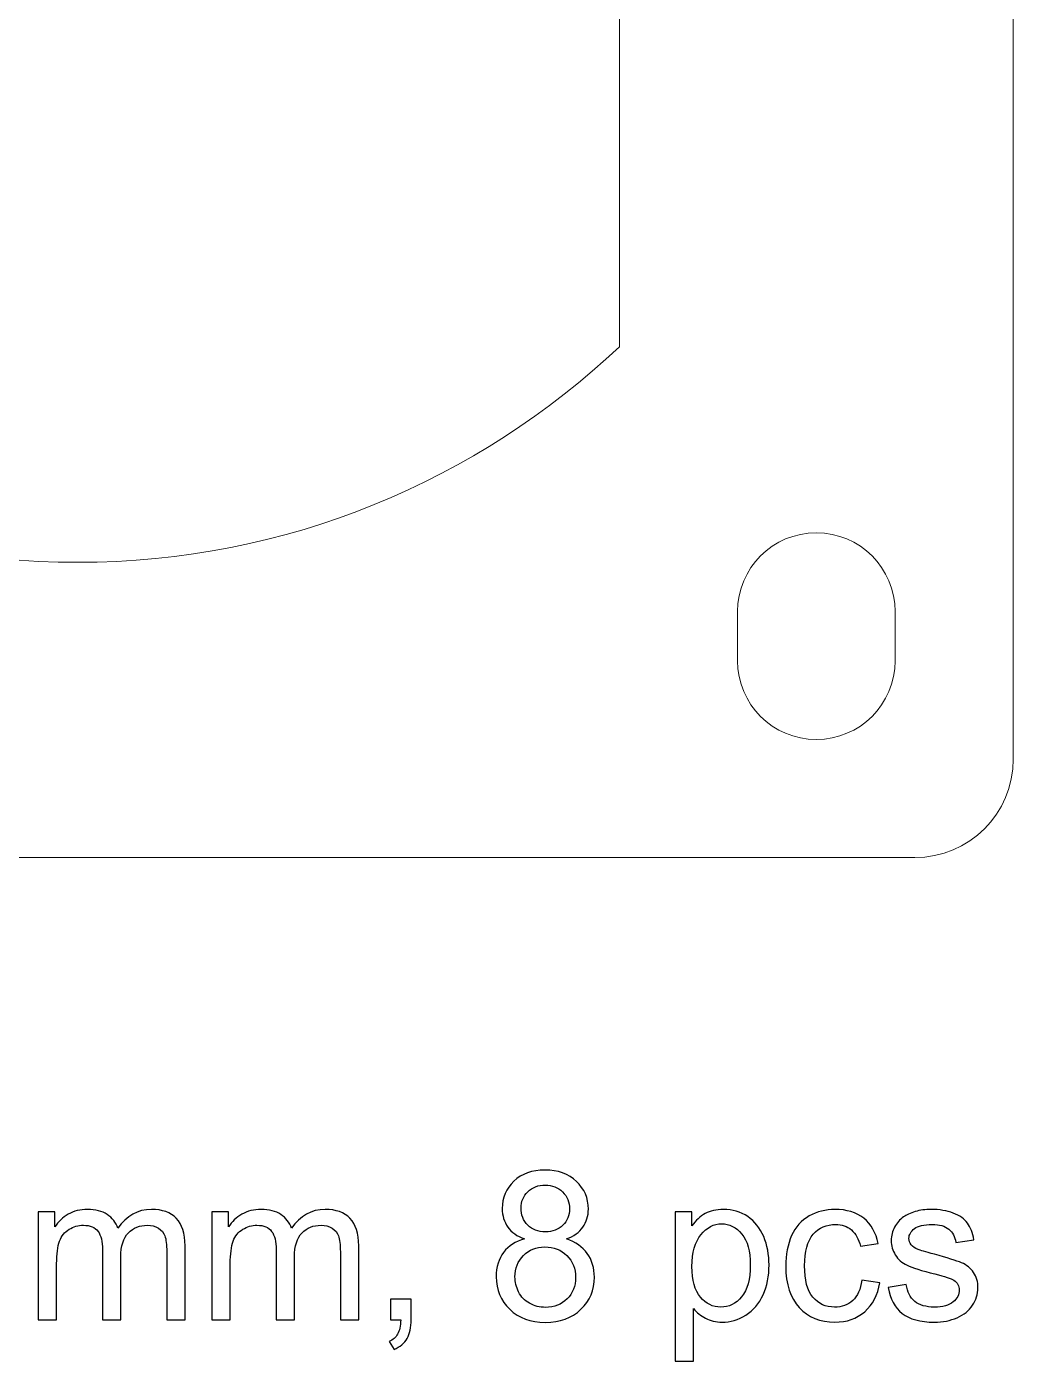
# Model space of a CAD drawing. Header units: millimetres. Extents: x -182 to 182, y -145 to 145.
# Drawn here: x -163.72 to -143.69, y 90.89 to 118.01 of the extents above; entities that cross this region are included whole.
import ezdxf

# ---------------------------------------------------------------- set-up
doc = ezdxf.new("R2010")
doc.units = ezdxf.units.MM
doc.header["$MEASUREMENT"] = 0
doc.layers.add('layer 1', color=7, linetype='Continuous')

msp = doc.modelspace()

# ---------------------------------------------------------------- linework, layer by layer
at = {"layer": 'layer 1', "color": 7, "lineweight": 9}
for points, knots in [([(-179.6871, 145.1224), (-179.6871, 145.1224), (-145.6871, 145.1224), (-145.6871, 145.1224), (-145.6871, 145.1224), (-144.5871, 145.1224), (-143.6871, 144.2224), (-143.6871, 143.1224), (-143.6871, 143.1224), (-143.6871, 143.1224), (-143.6871, 103.1224), (-143.6871, 103.1224), (-143.6871, 103.1224), (-143.6871, 102.0224), (-144.5871, 101.1224), (-145.6871, 101.1224), (-145.6871, 101.1224), (-145.6871, 101.1224), (-179.6871, 101.1224), (-179.6871, 101.1224), (-179.6871, 101.1224), (-180.7871, 101.1224), (-181.6871, 102.0224), (-181.6871, 103.1224), (-181.6871, 103.1224), (-181.6871, 103.1224), (-181.6871, 143.1224), (-181.6871, 143.1224), (-181.6871, 143.1224), (-181.6871, 144.2224), (-180.7871, 145.1224), (-179.6871, 145.1224)], [0, 0, 0, 0, 0.1111111, 0.1111111, 0.1111111, 0.1111111, 0.2222222, 0.2222222, 0.2222222, 0.2222222, 0.3333333, 0.3333333, 0.3333333, 0.3333333, 0.4444444, 0.4444444, 0.4444444, 0.4444444, 0.5555556, 0.5555556, 0.5555556, 0.5555556, 0.6666667, 0.6666667, 0.6666667, 0.6666667, 0.7777778, 0.7777778, 0.7777778, 0.7777778, 1, 1, 1, 1]), ([(-162.6871, 139.1224), (-158.4261, 139.1224), (-154.5545, 137.4563), (-151.6871, 134.7406), (-151.6871, 134.7406), (-151.6871, 134.7406), (-151.6871, 111.5042), (-151.6871, 111.5042), (-151.6871, 111.5042), (-154.5545, 108.7885), (-158.4261, 107.1224), (-162.6871, 107.1224), (-162.6871, 107.1224), (-166.9481, 107.1224), (-170.8197, 108.7885), (-173.6871, 111.5042), (-173.6871, 111.5042), (-173.6871, 111.5042), (-173.6871, 134.7406), (-173.6871, 134.7406), (-173.6871, 134.7406), (-170.8197, 137.4563), (-166.9481, 139.1224), (-162.6871, 139.1224)], [0, 0, 0, 0, 0.1428571, 0.1428571, 0.1428571, 0.1428571, 0.2857143, 0.2857143, 0.2857143, 0.2857143, 0.4285714, 0.4285714, 0.4285714, 0.4285714, 0.5714286, 0.5714286, 0.5714286, 0.5714286, 0.7142857, 0.7142857, 0.7142857, 0.7142857, 1, 1, 1, 1]), ([(-147.6871, 107.7224), (-146.8035, 107.7224), (-146.0871, 107.006), (-146.0871, 106.1224), (-146.0871, 106.1224), (-146.0871, 106.1224), (-146.0871, 106.1142), (-146.0871, 106.1142), (-146.0871, 106.1142), (-146.0871, 106.1142), (-146.0871, 105.1306), (-146.0871, 105.1306), (-146.0871, 105.1306), (-146.0871, 105.1306), (-146.0871, 105.1224), (-146.0871, 105.1224), (-146.0871, 105.1224), (-146.0871, 104.2388), (-146.8035, 103.5224), (-147.6871, 103.5224), (-147.6871, 103.5224), (-148.5707, 103.5224), (-149.2871, 104.2388), (-149.2871, 105.1224), (-149.2871, 105.1224), (-149.2871, 105.1224), (-149.2871, 105.1306), (-149.2871, 105.1306), (-149.2871, 105.1306), (-149.2871, 105.1306), (-149.2871, 106.1142), (-149.2871, 106.1142), (-149.2871, 106.1142), (-149.2871, 106.1142), (-149.2871, 106.1224), (-149.2871, 106.1224), (-149.2871, 106.1224), (-149.2871, 107.006), (-148.5707, 107.7224), (-147.6871, 107.7224)], [0, 0, 0, 0, 0.0909091, 0.0909091, 0.0909091, 0.0909091, 0.1818182, 0.1818182, 0.1818182, 0.1818182, 0.2727273, 0.2727273, 0.2727273, 0.2727273, 0.3636364, 0.3636364, 0.3636364, 0.3636364, 0.4545455, 0.4545455, 0.4545455, 0.4545455, 0.5454545, 0.5454545, 0.5454545, 0.5454545, 0.6363636, 0.6363636, 0.6363636, 0.6363636, 0.7272727, 0.7272727, 0.7272727, 0.7272727, 0.8181818, 0.8181818, 0.8181818, 0.8181818, 1, 1, 1, 1])]:
    msp.add_open_spline(points, degree=3, knots=knots, dxfattribs=at)
at = {"layer": 'layer 1', "color": 242}
for points, knots in [([(-153.6103, 93.3743), (-153.7648, 93.4308), (-153.8791, 93.5119), (-153.9539, 93.6163), (-153.9539, 93.6163), (-154.028, 93.7215), (-154.0654, 93.847), (-154.0654, 93.9931), (-154.0654, 93.9931), (-154.0654, 94.2139), (-153.9863, 94.3988), (-153.8283, 94.5491), (-153.8283, 94.5491), (-153.6696, 94.6993), (-153.4593, 94.7748), (-153.1961, 94.7748), (-153.1961, 94.7748), (-152.9323, 94.7748), (-152.7192, 94.6979), (-152.5583, 94.5441), (-152.5583, 94.5441), (-152.3974, 94.3903), (-152.317, 94.2033), (-152.317, 93.9825), (-152.317, 93.9825), (-152.317, 93.8421), (-152.3537, 93.7193), (-152.4271, 93.6156), (-152.4271, 93.6156), (-152.5005, 93.5112), (-152.6119, 93.4308), (-152.7622, 93.3743), (-152.7622, 93.3743), (-152.5767, 93.3136), (-152.4363, 93.2163), (-152.3396, 93.0808), (-152.3396, 93.0808), (-152.2429, 92.9461), (-152.1943, 92.7852), (-152.1943, 92.5975), (-152.1943, 92.5975), (-152.1943, 92.3386), (-152.286, 92.1213), (-152.4687, 91.9449), (-152.4687, 91.9449), (-152.6522, 91.7685), (-152.8927, 91.6803), (-153.1912, 91.6803), (-153.1912, 91.6803), (-153.4896, 91.6803), (-153.7302, 91.7685), (-153.9137, 91.9456), (-153.9137, 91.9456), (-154.0964, 92.1227), (-154.1881, 92.3435), (-154.1881, 92.6081), (-154.1881, 92.6081), (-154.1881, 92.8049), (-154.138, 92.97), (-154.0379, 93.1027), (-154.0379, 93.1027), (-153.9377, 93.236), (-153.7951, 93.3263), (-153.6103, 93.3743)], [0, 0, 0, 0, 0.0588235, 0.0588235, 0.0588235, 0.0588235, 0.1176471, 0.1176471, 0.1176471, 0.1176471, 0.1764706, 0.1764706, 0.1764706, 0.1764706, 0.2352941, 0.2352941, 0.2352941, 0.2352941, 0.2941176, 0.2941176, 0.2941176, 0.2941176, 0.3529412, 0.3529412, 0.3529412, 0.3529412, 0.4117647, 0.4117647, 0.4117647, 0.4117647, 0.4705882, 0.4705882, 0.4705882, 0.4705882, 0.5294118, 0.5294118, 0.5294118, 0.5294118, 0.5882353, 0.5882353, 0.5882353, 0.5882353, 0.6470588, 0.6470588, 0.6470588, 0.6470588, 0.7058824, 0.7058824, 0.7058824, 0.7058824, 0.7647059, 0.7647059, 0.7647059, 0.7647059, 0.8235294, 0.8235294, 0.8235294, 0.8235294, 0.8823529, 0.8823529, 0.8823529, 0.8823529, 1, 1, 1, 1]), ([(-153.6844, 94.0065), (-153.6844, 93.8626), (-153.6385, 93.7454), (-153.5475, 93.6544), (-153.5475, 93.6544), (-153.4558, 93.5634), (-153.3358, 93.5176), (-153.187, 93.5176), (-153.187, 93.5176), (-153.0423, 93.5176), (-152.9252, 93.5627), (-152.8342, 93.653), (-152.8342, 93.653), (-152.7432, 93.7433), (-152.698, 93.8541), (-152.698, 93.9853), (-152.698, 93.9853), (-152.698, 94.1222), (-152.7446, 94.2372), (-152.8384, 94.3303), (-152.8384, 94.3303), (-152.9316, 94.4235), (-153.0494, 94.47), (-153.1912, 94.47), (-153.1912, 94.47), (-153.3344, 94.47), (-153.4522, 94.4242), (-153.5454, 94.3332), (-153.5454, 94.3332), (-153.6378, 94.2422), (-153.6844, 94.1335), (-153.6844, 94.0065)], [0, 0, 0, 0, 0.1111111, 0.1111111, 0.1111111, 0.1111111, 0.2222222, 0.2222222, 0.2222222, 0.2222222, 0.3333333, 0.3333333, 0.3333333, 0.3333333, 0.4444444, 0.4444444, 0.4444444, 0.4444444, 0.5555556, 0.5555556, 0.5555556, 0.5555556, 0.6666667, 0.6666667, 0.6666667, 0.6666667, 0.7777778, 0.7777778, 0.7777778, 0.7777778, 1, 1, 1, 1]), ([(-163.4873, 91.7311), (-163.4873, 91.7311), (-163.4873, 93.9282), (-163.4873, 93.9282), (-163.4873, 93.9282), (-163.4873, 93.9282), (-163.1529, 93.9282), (-163.1529, 93.9282), (-163.1529, 93.9282), (-163.1529, 93.9282), (-163.1529, 93.6177), (-163.1529, 93.6177), (-163.1529, 93.6177), (-163.0844, 93.725), (-162.9927, 93.8118), (-162.8784, 93.8767), (-162.8784, 93.8767), (-162.7641, 93.9423), (-162.6343, 93.9747), (-162.4882, 93.9747), (-162.4882, 93.9747), (-162.326, 93.9747), (-162.1926, 93.9409), (-162.0889, 93.8739), (-162.0889, 93.8739), (-161.9852, 93.8061), (-161.9118, 93.7123), (-161.8695, 93.5909), (-161.8695, 93.5909), (-161.6945, 93.847), (-161.468, 93.9747), (-161.1886, 93.9747), (-161.1886, 93.9747), (-160.9699, 93.9747), (-160.8013, 93.9148), (-160.6842, 93.7941), (-160.6842, 93.7941), (-160.5663, 93.6735), (-160.5071, 93.4879), (-160.5071, 93.2374), (-160.5071, 93.2374), (-160.5071, 93.2374), (-160.5071, 91.7311), (-160.5071, 91.7311), (-160.5071, 91.7311), (-160.5071, 91.7311), (-160.8796, 91.7311), (-160.8796, 91.7311), (-160.8796, 91.7311), (-160.8796, 91.7311), (-160.8796, 93.114), (-160.8796, 93.114), (-160.8796, 93.114), (-160.8796, 93.2621), (-160.8923, 93.3694), (-160.9163, 93.435), (-160.9163, 93.435), (-160.9403, 93.5006), (-160.984, 93.5528), (-161.0482, 93.593), (-161.0482, 93.593), (-161.1117, 93.6333), (-161.1865, 93.653), (-161.2719, 93.653), (-161.2719, 93.653), (-161.4271, 93.653), (-161.5555, 93.6015), (-161.6578, 93.4992), (-161.6578, 93.4992), (-161.7601, 93.3962), (-161.8109, 93.2318), (-161.8109, 93.006), (-161.8109, 93.006), (-161.8109, 93.006), (-161.8109, 91.7311), (-161.8109, 91.7311), (-161.8109, 91.7311), (-161.8109, 91.7311), (-162.1834, 91.7311), (-162.1834, 91.7311), (-162.1834, 91.7311), (-162.1834, 91.7311), (-162.1834, 93.157), (-162.1834, 93.157), (-162.1834, 93.157), (-162.1834, 93.3221), (-162.2138, 93.4463), (-162.2745, 93.5288), (-162.2745, 93.5288), (-162.3351, 93.6114), (-162.4346, 93.653), (-162.5722, 93.653), (-162.5722, 93.653), (-162.6766, 93.653), (-162.7733, 93.6255), (-162.8622, 93.5705), (-162.8622, 93.5705), (-162.9511, 93.5154), (-163.0153, 93.435), (-163.0555, 93.3285), (-163.0555, 93.3285), (-163.095, 93.2226), (-163.1148, 93.0695), (-163.1148, 92.8699), (-163.1148, 92.8699), (-163.1148, 92.8699), (-163.1148, 91.7311), (-163.1148, 91.7311), (-163.1148, 91.7311), (-163.1148, 91.7311), (-163.4873, 91.7311), (-163.4873, 91.7311)], [0, 0, 0, 0, 0.0344828, 0.0344828, 0.0344828, 0.0344828, 0.0689655, 0.0689655, 0.0689655, 0.0689655, 0.1034483, 0.1034483, 0.1034483, 0.1034483, 0.137931, 0.137931, 0.137931, 0.137931, 0.1724138, 0.1724138, 0.1724138, 0.1724138, 0.2068966, 0.2068966, 0.2068966, 0.2068966, 0.2413793, 0.2413793, 0.2413793, 0.2413793, 0.2758621, 0.2758621, 0.2758621, 0.2758621, 0.3103448, 0.3103448, 0.3103448, 0.3103448, 0.3448276, 0.3448276, 0.3448276, 0.3448276, 0.3793103, 0.3793103, 0.3793103, 0.3793103, 0.4137931, 0.4137931, 0.4137931, 0.4137931, 0.4482759, 0.4482759, 0.4482759, 0.4482759, 0.4827586, 0.4827586, 0.4827586, 0.4827586, 0.5172414, 0.5172414, 0.5172414, 0.5172414, 0.5517241, 0.5517241, 0.5517241, 0.5517241, 0.5862069, 0.5862069, 0.5862069, 0.5862069, 0.6206897, 0.6206897, 0.6206897, 0.6206897, 0.6551724, 0.6551724, 0.6551724, 0.6551724, 0.6896552, 0.6896552, 0.6896552, 0.6896552, 0.7241379, 0.7241379, 0.7241379, 0.7241379, 0.7586207, 0.7586207, 0.7586207, 0.7586207, 0.7931034, 0.7931034, 0.7931034, 0.7931034, 0.8275862, 0.8275862, 0.8275862, 0.8275862, 0.862069, 0.862069, 0.862069, 0.862069, 0.8965517, 0.8965517, 0.8965517, 0.8965517, 0.9310345, 0.9310345, 0.9310345, 0.9310345, 1, 1, 1, 1]), ([(-159.961, 91.7311), (-159.961, 91.7311), (-159.961, 93.9282), (-159.961, 93.9282), (-159.961, 93.9282), (-159.961, 93.9282), (-159.6266, 93.9282), (-159.6266, 93.9282), (-159.6266, 93.9282), (-159.6266, 93.9282), (-159.6266, 93.6177), (-159.6266, 93.6177), (-159.6266, 93.6177), (-159.5581, 93.725), (-159.4664, 93.8118), (-159.3521, 93.8767), (-159.3521, 93.8767), (-159.2378, 93.9423), (-159.108, 93.9747), (-158.9619, 93.9747), (-158.9619, 93.9747), (-158.7997, 93.9747), (-158.6663, 93.9409), (-158.5626, 93.8739), (-158.5626, 93.8739), (-158.4589, 93.8061), (-158.3855, 93.7123), (-158.3432, 93.5909), (-158.3432, 93.5909), (-158.1682, 93.847), (-157.9417, 93.9747), (-157.6623, 93.9747), (-157.6623, 93.9747), (-157.4436, 93.9747), (-157.275, 93.9148), (-157.1579, 93.7941), (-157.1579, 93.7941), (-157.04, 93.6735), (-156.9808, 93.4879), (-156.9808, 93.2374), (-156.9808, 93.2374), (-156.9808, 93.2374), (-156.9808, 91.7311), (-156.9808, 91.7311), (-156.9808, 91.7311), (-156.9808, 91.7311), (-157.3533, 91.7311), (-157.3533, 91.7311), (-157.3533, 91.7311), (-157.3533, 91.7311), (-157.3533, 93.114), (-157.3533, 93.114), (-157.3533, 93.114), (-157.3533, 93.2621), (-157.366, 93.3694), (-157.39, 93.435), (-157.39, 93.435), (-157.414, 93.5006), (-157.4577, 93.5528), (-157.5219, 93.593), (-157.5219, 93.593), (-157.5854, 93.6333), (-157.6602, 93.653), (-157.7456, 93.653), (-157.7456, 93.653), (-157.9008, 93.653), (-158.0292, 93.6015), (-158.1315, 93.4992), (-158.1315, 93.4992), (-158.2338, 93.3962), (-158.2846, 93.2318), (-158.2846, 93.006), (-158.2846, 93.006), (-158.2846, 93.006), (-158.2846, 91.7311), (-158.2846, 91.7311), (-158.2846, 91.7311), (-158.2846, 91.7311), (-158.6571, 91.7311), (-158.6571, 91.7311), (-158.6571, 91.7311), (-158.6571, 91.7311), (-158.6571, 93.157), (-158.6571, 93.157), (-158.6571, 93.157), (-158.6571, 93.3221), (-158.6875, 93.4463), (-158.7482, 93.5288), (-158.7482, 93.5288), (-158.8088, 93.6114), (-158.9083, 93.653), (-159.0459, 93.653), (-159.0459, 93.653), (-159.1503, 93.653), (-159.247, 93.6255), (-159.3359, 93.5705), (-159.3359, 93.5705), (-159.4248, 93.5154), (-159.489, 93.435), (-159.5292, 93.3285), (-159.5292, 93.3285), (-159.5687, 93.2226), (-159.5885, 93.0695), (-159.5885, 92.8699), (-159.5885, 92.8699), (-159.5885, 92.8699), (-159.5885, 91.7311), (-159.5885, 91.7311), (-159.5885, 91.7311), (-159.5885, 91.7311), (-159.961, 91.7311), (-159.961, 91.7311)], [0, 0, 0, 0, 0.0344828, 0.0344828, 0.0344828, 0.0344828, 0.0689655, 0.0689655, 0.0689655, 0.0689655, 0.1034483, 0.1034483, 0.1034483, 0.1034483, 0.137931, 0.137931, 0.137931, 0.137931, 0.1724138, 0.1724138, 0.1724138, 0.1724138, 0.2068966, 0.2068966, 0.2068966, 0.2068966, 0.2413793, 0.2413793, 0.2413793, 0.2413793, 0.2758621, 0.2758621, 0.2758621, 0.2758621, 0.3103448, 0.3103448, 0.3103448, 0.3103448, 0.3448276, 0.3448276, 0.3448276, 0.3448276, 0.3793103, 0.3793103, 0.3793103, 0.3793103, 0.4137931, 0.4137931, 0.4137931, 0.4137931, 0.4482759, 0.4482759, 0.4482759, 0.4482759, 0.4827586, 0.4827586, 0.4827586, 0.4827586, 0.5172414, 0.5172414, 0.5172414, 0.5172414, 0.5517241, 0.5517241, 0.5517241, 0.5517241, 0.5862069, 0.5862069, 0.5862069, 0.5862069, 0.6206897, 0.6206897, 0.6206897, 0.6206897, 0.6551724, 0.6551724, 0.6551724, 0.6551724, 0.6896552, 0.6896552, 0.6896552, 0.6896552, 0.7241379, 0.7241379, 0.7241379, 0.7241379, 0.7586207, 0.7586207, 0.7586207, 0.7586207, 0.7931034, 0.7931034, 0.7931034, 0.7931034, 0.8275862, 0.8275862, 0.8275862, 0.8275862, 0.862069, 0.862069, 0.862069, 0.862069, 0.8965517, 0.8965517, 0.8965517, 0.8965517, 0.9310345, 0.9310345, 0.9310345, 0.9310345, 1, 1, 1, 1]), ([(-150.5517, 90.8887), (-150.5517, 90.8887), (-150.5517, 93.9282), (-150.5517, 93.9282), (-150.5517, 93.9282), (-150.5517, 93.9282), (-150.213, 93.9282), (-150.213, 93.9282), (-150.213, 93.9282), (-150.213, 93.9282), (-150.213, 93.6396), (-150.213, 93.6396), (-150.213, 93.6396), (-150.1333, 93.7511), (-150.043, 93.8351), (-149.9421, 93.8908), (-149.9421, 93.8908), (-149.8419, 93.9465), (-149.7199, 93.9747), (-149.5766, 93.9747), (-149.5766, 93.9747), (-149.389, 93.9747), (-149.2239, 93.9268), (-149.0806, 93.8301), (-149.0806, 93.8301), (-148.9374, 93.7342), (-148.8295, 93.598), (-148.7561, 93.423), (-148.7561, 93.423), (-148.6834, 93.2473), (-148.6467, 93.0554), (-148.6467, 92.8459), (-148.6467, 92.8459), (-148.6467, 92.6222), (-148.6869, 92.4204), (-148.7674, 92.2405), (-148.7674, 92.2405), (-148.8478, 92.0613), (-148.9649, 91.9237), (-149.1187, 91.8278), (-149.1187, 91.8278), (-149.2718, 91.7325), (-149.4334, 91.6845), (-149.6027, 91.6845), (-149.6027, 91.6845), (-149.7269, 91.6845), (-149.8384, 91.7106), (-149.9365, 91.7628), (-149.9365, 91.7628), (-150.0352, 91.8151), (-150.1157, 91.8807), (-150.1792, 91.9604), (-150.1792, 91.9604), (-150.1792, 91.9604), (-150.1792, 90.8887), (-150.1792, 90.8887), (-150.1792, 90.8887), (-150.1792, 90.8887), (-150.5517, 90.8887), (-150.5517, 90.8887)], [0, 0, 0, 0, 0.0625, 0.0625, 0.0625, 0.0625, 0.125, 0.125, 0.125, 0.125, 0.1875, 0.1875, 0.1875, 0.1875, 0.25, 0.25, 0.25, 0.25, 0.3125, 0.3125, 0.3125, 0.3125, 0.375, 0.375, 0.375, 0.375, 0.4375, 0.4375, 0.4375, 0.4375, 0.5, 0.5, 0.5, 0.5, 0.5625, 0.5625, 0.5625, 0.5625, 0.625, 0.625, 0.625, 0.625, 0.6875, 0.6875, 0.6875, 0.6875, 0.75, 0.75, 0.75, 0.75, 0.8125, 0.8125, 0.8125, 0.8125, 0.875, 0.875, 0.875, 0.875, 1, 1, 1, 1]), ([(-146.7622, 92.5354), (-146.7622, 92.5354), (-146.3981, 92.4846), (-146.3981, 92.4846), (-146.3981, 92.4846), (-146.4384, 92.2342), (-146.54, 92.0387), (-146.7044, 91.8969), (-146.7044, 91.8969), (-146.8688, 91.7551), (-147.0712, 91.6845), (-147.3104, 91.6845), (-147.3104, 91.6845), (-147.6103, 91.6845), (-147.8516, 91.7826), (-148.0336, 91.9787), (-148.0336, 91.9787), (-148.2164, 92.1749), (-148.3074, 92.4557), (-148.3074, 92.8212), (-148.3074, 92.8212), (-148.3074, 93.0582), (-148.2679, 93.265), (-148.1895, 93.4428), (-148.1895, 93.4428), (-148.1112, 93.6199), (-147.992, 93.7532), (-147.8311, 93.8414), (-147.8311, 93.8414), (-147.671, 93.9303), (-147.4967, 93.9747), (-147.3076, 93.9747), (-147.3076, 93.9747), (-147.0698, 93.9747), (-146.8744, 93.9148), (-146.7234, 93.7941), (-146.7234, 93.7941), (-146.5717, 93.6735), (-146.4743, 93.502), (-146.432, 93.2805), (-146.432, 93.2805), (-146.432, 93.2805), (-146.7918, 93.2255), (-146.7918, 93.2255), (-146.7918, 93.2255), (-146.8264, 93.3729), (-146.8871, 93.4837), (-146.9753, 93.5585), (-146.9753, 93.5585), (-147.0628, 93.6326), (-147.1686, 93.67), (-147.2928, 93.67), (-147.2928, 93.67), (-147.4805, 93.67), (-147.6329, 93.6029), (-147.7507, 93.4689), (-147.7507, 93.4689), (-147.8678, 93.3341), (-147.9264, 93.1224), (-147.9264, 92.8318), (-147.9264, 92.8318), (-147.9264, 92.5368), (-147.8699, 92.3231), (-147.757, 92.1897), (-147.757, 92.1897), (-147.6434, 92.0564), (-147.496, 91.9893), (-147.3147, 91.9893), (-147.3147, 91.9893), (-147.1679, 91.9893), (-147.0458, 92.0338), (-146.9485, 92.1234), (-146.9485, 92.1234), (-146.8504, 92.2123), (-146.7883, 92.3499), (-146.7622, 92.5354)], [0, 0, 0, 0, 0.05, 0.05, 0.05, 0.05, 0.1, 0.1, 0.1, 0.1, 0.15, 0.15, 0.15, 0.15, 0.2, 0.2, 0.2, 0.2, 0.25, 0.25, 0.25, 0.25, 0.3, 0.3, 0.3, 0.3, 0.35, 0.35, 0.35, 0.35, 0.4, 0.4, 0.4, 0.4, 0.45, 0.45, 0.45, 0.45, 0.5, 0.5, 0.5, 0.5, 0.55, 0.55, 0.55, 0.55, 0.6, 0.6, 0.6, 0.6, 0.65, 0.65, 0.65, 0.65, 0.7, 0.7, 0.7, 0.7, 0.75, 0.75, 0.75, 0.75, 0.8, 0.8, 0.8, 0.8, 0.85, 0.85, 0.85, 0.85, 0.9, 0.9, 0.9, 0.9, 1, 1, 1, 1]), ([(-146.2288, 92.3873), (-146.2288, 92.3873), (-145.8605, 92.4465), (-145.8605, 92.4465), (-145.8605, 92.4465), (-145.84, 92.2991), (-145.7822, 92.1862), (-145.6876, 92.1072), (-145.6876, 92.1072), (-145.5931, 92.0288), (-145.4604, 91.9893), (-145.2911, 91.9893), (-145.2911, 91.9893), (-145.1196, 91.9893), (-144.9926, 92.0239), (-144.9094, 92.0938), (-144.9094, 92.0938), (-144.8268, 92.1629), (-144.7852, 92.2447), (-144.7852, 92.3386), (-144.7852, 92.3386), (-144.7852, 92.4225), (-144.8226, 92.4889), (-144.8967, 92.5368), (-144.8967, 92.5368), (-144.9489, 92.57), (-145.0759, 92.6116), (-145.2777, 92.6631), (-145.2777, 92.6631), (-145.55, 92.7316), (-145.7384, 92.7908), (-145.8442, 92.8409), (-145.8442, 92.8409), (-145.9494, 92.8917), (-146.0291, 92.9609), (-146.0834, 93.0498), (-146.0834, 93.0498), (-146.1378, 93.138), (-146.1653, 93.236), (-146.1653, 93.3433), (-146.1653, 93.3433), (-146.1653, 93.4414), (-146.1427, 93.5317), (-146.0982, 93.6149), (-146.0982, 93.6149), (-146.0531, 93.6982), (-145.9924, 93.7673), (-145.9155, 93.8224), (-145.9155, 93.8224), (-145.8576, 93.8647), (-145.7786, 93.9007), (-145.6791, 93.9303), (-145.6791, 93.9303), (-145.579, 93.9599), (-145.4724, 93.9747), (-145.3581, 93.9747), (-145.3581, 93.9747), (-145.186, 93.9747), (-145.035, 93.9501), (-144.9052, 93.9), (-144.9052, 93.9), (-144.7746, 93.8506), (-144.6787, 93.7828), (-144.6166, 93.6982), (-144.6166, 93.6982), (-144.5552, 93.6128), (-144.5122, 93.4992), (-144.4889, 93.3567), (-144.4889, 93.3567), (-144.4889, 93.3567), (-144.8529, 93.3059), (-144.8529, 93.3059), (-144.8529, 93.3059), (-144.8692, 93.4202), (-144.9172, 93.5098), (-144.9962, 93.574), (-144.9962, 93.574), (-145.0752, 93.6382), (-145.1867, 93.67), (-145.3313, 93.67), (-145.3313, 93.67), (-145.5013, 93.67), (-145.6234, 93.6417), (-145.6961, 93.5853), (-145.6961, 93.5853), (-145.7687, 93.5288), (-145.8054, 93.4625), (-145.8054, 93.387), (-145.8054, 93.387), (-145.8054, 93.339), (-145.7906, 93.2953), (-145.7603, 93.2565), (-145.7603, 93.2565), (-145.7299, 93.217), (-145.6827, 93.1838), (-145.6178, 93.1577), (-145.6178, 93.1577), (-145.5804, 93.1436), (-145.4717, 93.1119), (-145.2897, 93.0625), (-145.2897, 93.0625), (-145.0272, 92.9926), (-144.8438, 92.9348), (-144.7394, 92.8903), (-144.7394, 92.8903), (-144.6349, 92.8459), (-144.5531, 92.7803), (-144.4938, 92.6956), (-144.4938, 92.6956), (-144.4338, 92.6102), (-144.4042, 92.5044), (-144.4042, 92.3774), (-144.4042, 92.3774), (-144.4042, 92.2539), (-144.4402, 92.1375), (-144.5129, 92.0281), (-144.5129, 92.0281), (-144.5855, 91.9188), (-144.69, 91.8341), (-144.8261, 91.7741), (-144.8261, 91.7741), (-144.963, 91.7142), (-145.1175, 91.6845), (-145.2897, 91.6845), (-145.2897, 91.6845), (-145.5747, 91.6845), (-145.7927, 91.7438), (-145.9423, 91.8616), (-145.9423, 91.8616), (-146.0919, 91.9802), (-146.1871, 92.1551), (-146.2288, 92.3873)], [0, 0, 0, 0, 0.0294118, 0.0294118, 0.0294118, 0.0294118, 0.0588235, 0.0588235, 0.0588235, 0.0588235, 0.0882353, 0.0882353, 0.0882353, 0.0882353, 0.1176471, 0.1176471, 0.1176471, 0.1176471, 0.1470588, 0.1470588, 0.1470588, 0.1470588, 0.1764706, 0.1764706, 0.1764706, 0.1764706, 0.2058824, 0.2058824, 0.2058824, 0.2058824, 0.2352941, 0.2352941, 0.2352941, 0.2352941, 0.2647059, 0.2647059, 0.2647059, 0.2647059, 0.2941176, 0.2941176, 0.2941176, 0.2941176, 0.3235294, 0.3235294, 0.3235294, 0.3235294, 0.3529412, 0.3529412, 0.3529412, 0.3529412, 0.3823529, 0.3823529, 0.3823529, 0.3823529, 0.4117647, 0.4117647, 0.4117647, 0.4117647, 0.4411765, 0.4411765, 0.4411765, 0.4411765, 0.4705882, 0.4705882, 0.4705882, 0.4705882, 0.5, 0.5, 0.5, 0.5, 0.5294118, 0.5294118, 0.5294118, 0.5294118, 0.5588235, 0.5588235, 0.5588235, 0.5588235, 0.5882353, 0.5882353, 0.5882353, 0.5882353, 0.6176471, 0.6176471, 0.6176471, 0.6176471, 0.6470588, 0.6470588, 0.6470588, 0.6470588, 0.6764706, 0.6764706, 0.6764706, 0.6764706, 0.7058824, 0.7058824, 0.7058824, 0.7058824, 0.7352941, 0.7352941, 0.7352941, 0.7352941, 0.7647059, 0.7647059, 0.7647059, 0.7647059, 0.7941176, 0.7941176, 0.7941176, 0.7941176, 0.8235294, 0.8235294, 0.8235294, 0.8235294, 0.8529412, 0.8529412, 0.8529412, 0.8529412, 0.8823529, 0.8823529, 0.8823529, 0.8823529, 0.9117647, 0.9117647, 0.9117647, 0.9117647, 0.9411765, 0.9411765, 0.9411765, 0.9411765, 1, 1, 1, 1]), ([(-150.213, 92.8162), (-150.213, 92.5347), (-150.1559, 92.3266), (-150.0423, 92.1918), (-150.0423, 92.1918), (-149.928, 92.0571), (-149.7897, 91.9893), (-149.6274, 91.9893), (-149.6274, 91.9893), (-149.4623, 91.9893), (-149.3212, 92.0592), (-149.2041, 92.1989), (-149.2041, 92.1989), (-149.0863, 92.3386), (-149.0277, 92.5545), (-149.0277, 92.8473), (-149.0277, 92.8473), (-149.0277, 93.1267), (-149.0849, 93.3355), (-149.1999, 93.4745), (-149.1999, 93.4745), (-149.3149, 93.6135), (-149.4517, 93.6827), (-149.6112, 93.6827), (-149.6112, 93.6827), (-149.7692, 93.6827), (-149.9089, 93.6086), (-150.0303, 93.4611), (-150.0303, 93.4611), (-150.1524, 93.3129), (-150.213, 93.0985), (-150.213, 92.8162)], [0, 0, 0, 0, 0.1111111, 0.1111111, 0.1111111, 0.1111111, 0.2222222, 0.2222222, 0.2222222, 0.2222222, 0.3333333, 0.3333333, 0.3333333, 0.3333333, 0.4444444, 0.4444444, 0.4444444, 0.4444444, 0.5555556, 0.5555556, 0.5555556, 0.5555556, 0.6666667, 0.6666667, 0.6666667, 0.6666667, 0.7777778, 0.7777778, 0.7777778, 0.7777778, 1, 1, 1, 1]), ([(-153.8071, 92.6053), (-153.8071, 92.4987), (-153.7824, 92.3964), (-153.7331, 92.297), (-153.7331, 92.297), (-153.6837, 92.1982), (-153.6089, 92.1213), (-153.5087, 92.0669), (-153.5087, 92.0669), (-153.4092, 92.0126), (-153.302, 91.9851), (-153.1884, 91.9851), (-153.1884, 91.9851), (-153.0092, 91.9851), (-152.8624, 92.0422), (-152.7474, 92.1565), (-152.7474, 92.1565), (-152.6324, 92.2708), (-152.5752, 92.4162), (-152.5752, 92.5926), (-152.5752, 92.5926), (-152.5752, 92.7718), (-152.6345, 92.92), (-152.7523, 93.0371), (-152.7523, 93.0371), (-152.8709, 93.1542), (-153.0204, 93.2128), (-153.2004, 93.2128), (-153.2004, 93.2128), (-153.3768, 93.2128), (-153.5214, 93.1549), (-153.6357, 93.0392), (-153.6357, 93.0392), (-153.75, 92.9235), (-153.8071, 92.7788), (-153.8071, 92.6053)], [0, 0, 0, 0, 0.1, 0.1, 0.1, 0.1, 0.2, 0.2, 0.2, 0.2, 0.3, 0.3, 0.3, 0.3, 0.4, 0.4, 0.4, 0.4, 0.5, 0.5, 0.5, 0.5, 0.6, 0.6, 0.6, 0.6, 0.7, 0.7, 0.7, 0.7, 0.8, 0.8, 0.8, 0.8, 1, 1, 1, 1]), ([(-156.3373, 91.7311), (-156.3373, 91.7311), (-156.3373, 92.1544), (-156.3373, 92.1544), (-156.3373, 92.1544), (-156.3373, 92.1544), (-155.914, 92.1544), (-155.914, 92.1544), (-155.914, 92.1544), (-155.914, 92.1544), (-155.914, 91.7311), (-155.914, 91.7311), (-155.914, 91.7311), (-155.914, 91.5752), (-155.9415, 91.4489), (-155.9973, 91.3529), (-155.9973, 91.3529), (-156.0523, 91.257), (-156.1405, 91.1822), (-156.2611, 91.13), (-156.2611, 91.13), (-156.2611, 91.13), (-156.3627, 91.2908), (-156.3627, 91.2908), (-156.3627, 91.2908), (-156.2837, 91.3254), (-156.2259, 91.3762), (-156.1892, 91.4425), (-156.1892, 91.4425), (-156.1518, 91.5096), (-156.1306, 91.6055), (-156.1264, 91.7311), (-156.1264, 91.7311), (-156.1264, 91.7311), (-156.3373, 91.7311), (-156.3373, 91.7311)], [0, 0, 0, 0, 0.1, 0.1, 0.1, 0.1, 0.2, 0.2, 0.2, 0.2, 0.3, 0.3, 0.3, 0.3, 0.4, 0.4, 0.4, 0.4, 0.5, 0.5, 0.5, 0.5, 0.6, 0.6, 0.6, 0.6, 0.7, 0.7, 0.7, 0.7, 0.8, 0.8, 0.8, 0.8, 1, 1, 1, 1])]:
    msp.add_open_spline(points, degree=3, knots=knots, dxfattribs=at)

doc.saveas('drawing.dxf')
